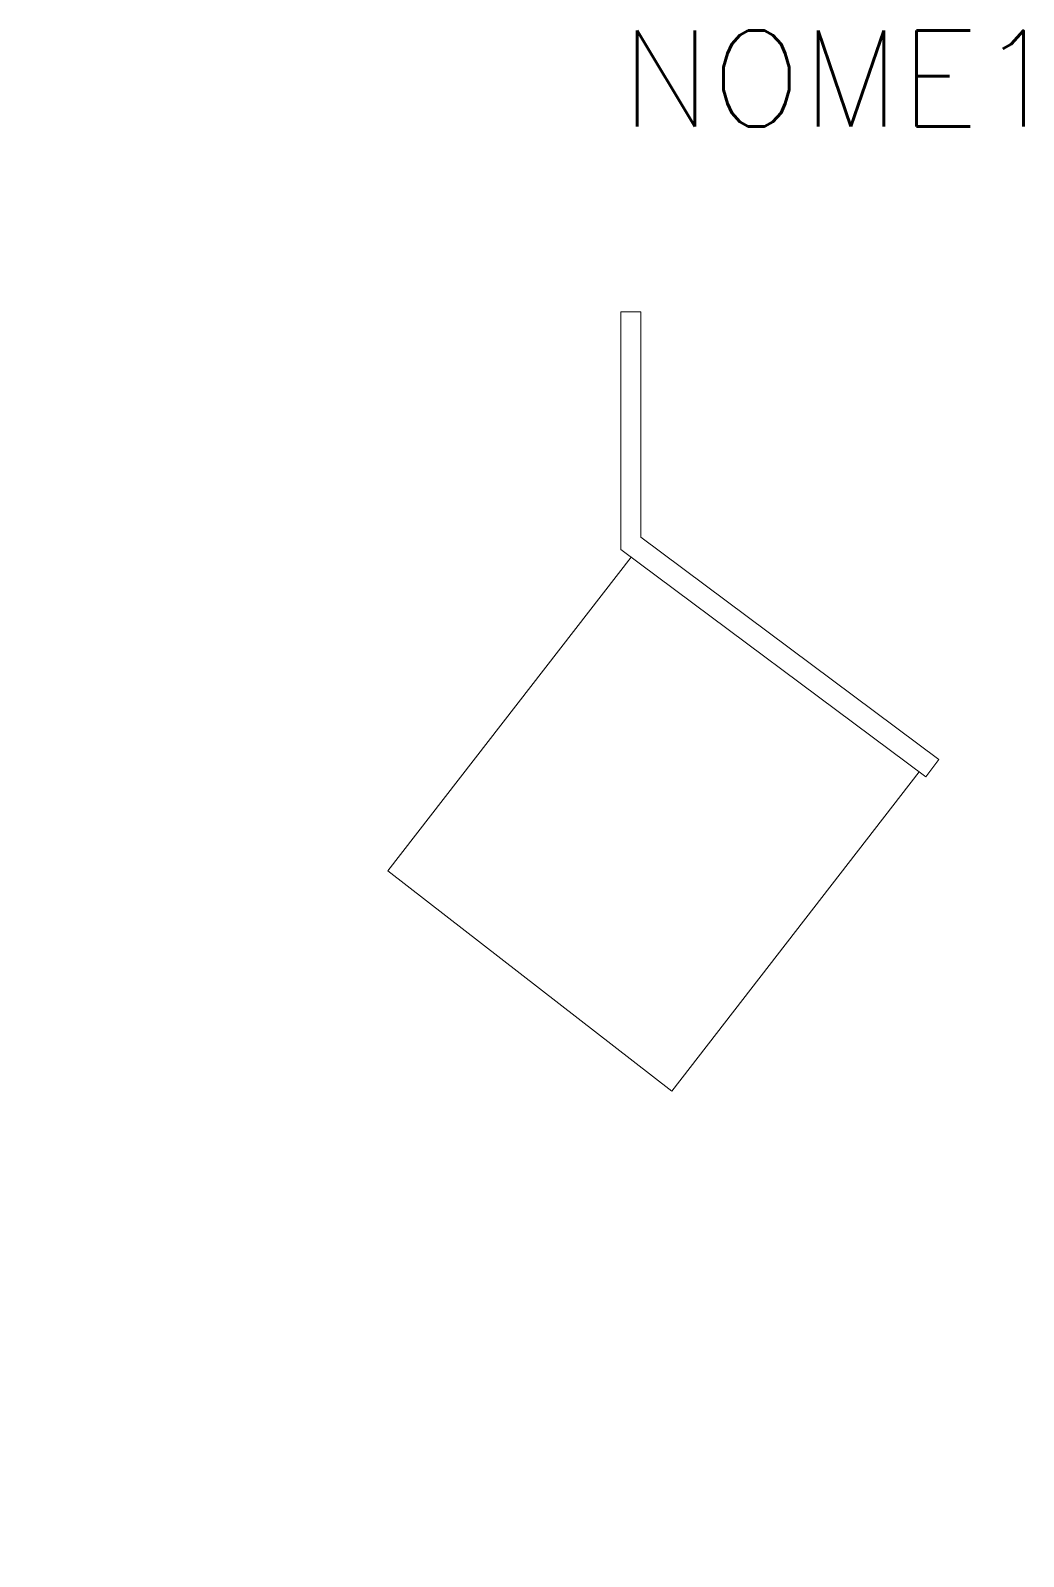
# Model space of a CAD drawing. Header units: millimetres. Extents: x -7.4 to 5, y -15.6 to 3.5.
import ezdxf

# ---------------------------------------------------------------- set-up
doc = ezdxf.new("R2010")
doc.units = ezdxf.units.MM
doc.set_wipeout_variables(frame=1)
doc.styles.add('STYLE-ROMANS', font='romans.shx')

msp = doc.modelspace()

# ---------------------------------------------------------------- texts
at = {"linetype": 'Continuous', "style": 'STYLE-ROMANS'}
msp.add_attdef('NOME1', (0, 2.321), 'NOME1', height=1.2, dxfattribs=at)

# ---------------------------------------------------------------- wipeouts: each hides what was drawn before it
msp.add_wipeout([(0.25, 0), (0.25, -2.819), (3.981, -5.6), (3.818, -5.819), (3.736, -5.756), (0.637, -9.752), (0.047, -9.294), (-0.245, -10.433), (-1.157, -11.863), (-1.25, -14.249), (-2.032, -14.983), (-3.003, -15.44), (-4.068, -15.575), (-5.122, -15.374), (-6.062, -14.857), (-6.796, -14.075), (-7.253, -13.104), (-7.388, -12.039), (-7.186, -10.985), (-6.669, -10.045), (-4.59, -9.321), (-3.356, -8.02), (-2.326, -7.453), (-2.916, -6.995), (0.129, -3.069), (0, -2.973), (0, 0)])

# ---------------------------------------------------------------- next in the draw order: linework, layer by layer
at = {"lineweight": 0}
msp.add_lwpolyline([(0, 0), (0, -2.973), (3.818, -5.819), (3.981, -5.6), (0.25, -2.819), (0.25, 0)], close=True, dxfattribs=at)
msp.add_lwpolyline([(3.735, -5.757), (0.638, -9.752), (0.638, -9.752), (-2.916, -6.995), (-2.916, -6.995), (0.129, -3.069)], dxfattribs=at)

doc.saveas('drawing.dxf')
